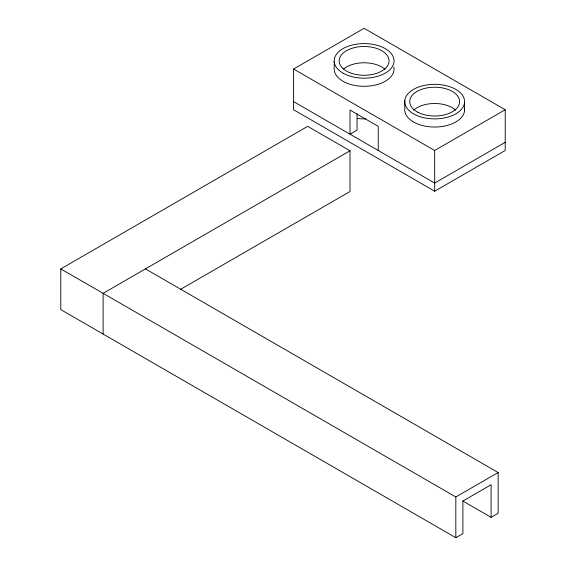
<?xml version="1.0" encoding="UTF-8"?>
<svg xmlns="http://www.w3.org/2000/svg" width="566" height="566" viewBox="0 0 566 566"><rect width="100%" height="100%" fill="white"/><g stroke="black" fill="none" stroke-linecap="round" stroke-linejoin="round"><path stroke-width="0.85" d="M293.584 69.031L364.122 28.3L505.212 109.754L505.212 150.485L434.667 191.209L293.584 109.754L293.584 69.031L434.667 150.485L505.212 109.754M145.441 268.892L498.158 472.532L498.158 513.263L491.104 517.338L491.104 484.751L462.889 501.044L462.889 533.625L455.828 537.7L60.788 309.623L60.788 268.892L307.692 126.345L350.014 150.782L350.014 191.513L180.405 289.438M350.014 150.782L103.111 293.329L103.111 334.06M505.212 142.335L434.667 183.066L293.584 101.611M60.788 268.892L455.828 496.969L498.158 472.532M462.797 500.995L491.104 517.338M464.552 102.538A29.927 17.277 0 0 1 418.331 116.087A29.927 17.277 0 0 1 421.118 86.202A29.927 17.277 0 0 1 464.552 102.538L464.552 110.681M455.828 496.969L455.828 537.7M434.667 150.485L434.667 191.209M404.782 100.684L404.782 108.828A29.927 17.277 0 0 0 434.363 127.032A29.927 17.277 0 0 0 464.58 109.181M378.237 150.485L378.237 126.345L350.014 110.059L350.014 134.192L357.068 130.123L357.068 113.745M334.209 61.354L334.209 69.498A29.927 17.277 0 0 0 366.244 86.265A29.927 17.277 0 0 0 393.858 67.057M343.633 68.96A24.939 14.398 0 0 1 385.106 69.385M413.633 110.165A24.939 14.398 0 0 1 455.708 110.165M365.855 118.86A29.927 17.277 0 0 1 357.217 118.421M349.307 72.462A24.939 14.398 0 0 0 388.906 62.501A24.939 14.398 0 0 0 354.16 47.678A24.939 14.398 0 0 0 349.307 72.462M343.548 73.431A29.927 17.277 0 0 0 393.236 64.899A29.927 17.277 0 0 0 355.59 44.318A29.927 17.277 0 0 0 343.548 73.431M417.758 112.195A24.939 14.398 0 0 0 458.998 104.774A24.939 14.398 0 0 0 427.252 87.864A24.939 14.398 0 0 0 417.758 112.195"/></g></svg>
